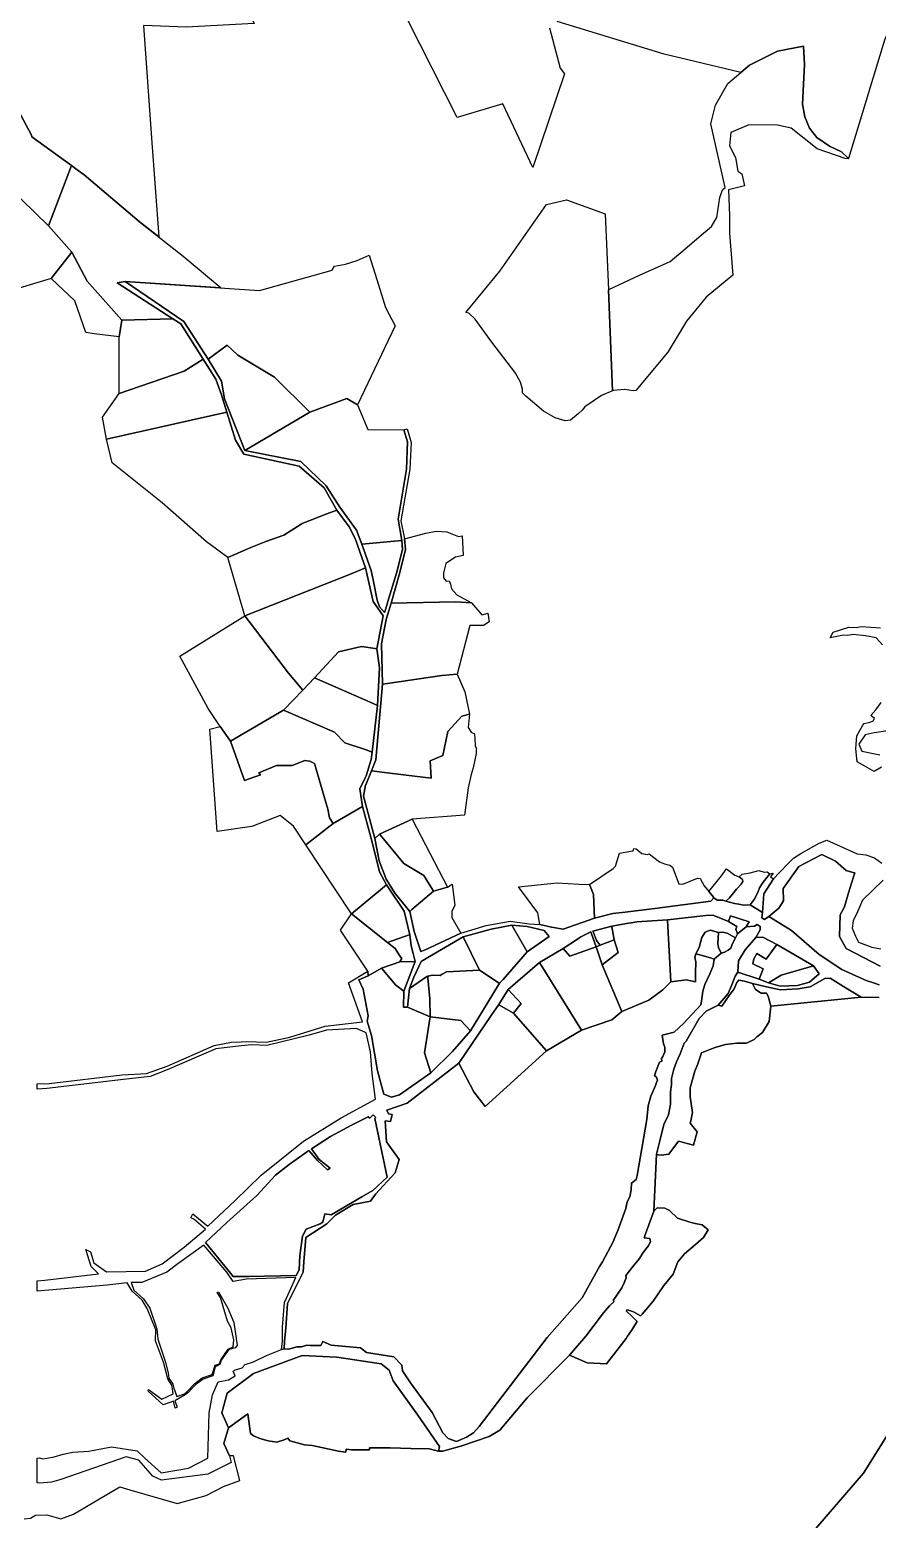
# Model space of a CAD drawing. Extents: x 542592 to 549536, y 1840490 to 1846308.
# Drawn here: x 545995 to 546606, y 1841884 to 1842960 of the extents above; entities that cross this region are included whole.
import ezdxf

# ---------------------------------------------------------------- set-up
doc = ezdxf.new("R2010")
doc.units = 0
doc.layers.add('Level 10', color=7, linetype='Continuous')

msp = doc.modelspace()

# ---------------------------------------------------------------- linework, layer by layer
at = {"layer": 'Level 10'}
for points in [[(546369.42, 1842960.97), (546377.25, 1842931.87), (546380.38, 1842927.7), (546357.54, 1842860.03), (546335.86, 1842906.13), (546302.76, 1842896.18), (546122.98, 1843251.58)], [(546670.34, 1843096.41), (546611.04, 1842952.02), (546585.03, 1842866.61), (546580.04, 1842871.37), (546571.31, 1842875.5), (546562.36, 1842881.71), (546556.97, 1842888.48), (546553.71, 1842896.81), (546551.81, 1842905.77), (546553.46, 1842934.45), (546552.67, 1842947.6), (546533.86, 1842944.18), (546513.73, 1842934.11), (546507.56, 1842928.82), (546452.2, 1842941.95), (546375.02, 1842965.45)], [(545989.24, 1843055.08), (546052, 1843051.09), (546116.2, 1843043.55), (546118.1, 1843040.3), (546125.98, 1843029.79), (546141.6, 1842999.21), (546148.57, 1842980.11), (546156.36, 1842964.15), (546156.45, 1842964.02), (546107.47, 1842961.54), (546076.6, 1842962.54), (546082.4892, 1842881.3054), (546087.66, 1842809.98), (546073.6, 1842821.06), (546033.77, 1842854.94), (546027.8406, 1842859.2553), (546024.6089, 1842861.6072), (546024.61, 1842861.61), (545996.08, 1842882.37), (545995.91, 1842883.43), (545986.2633, 1842901.5814)], [(546607.2401, 1842261.07), (546594.17, 1842261.21), (546584.5962, 1842267.0933), (546581.4852, 1842269.005), (546571.99, 1842274.84), (546567.98, 1842274.81), (546557.45, 1842268.8), (546548.73, 1842267.14), (546535.94, 1842266.63), (546525.92, 1842268.63), (546515.77, 1842271.04), (546510.13, 1842272.85), (546505.99, 1842273.53), (546504.6, 1842271.8), (546502.55, 1842267.2), (546498.97, 1842262.4), (546496.34, 1842258.62), (546493.84, 1842254.68), (546491.17, 1842255.5), (546498.3, 1842263.84), (546500.88, 1842270.15), (546503.37, 1842276.49), (546505.39, 1842279.38), (546520.66, 1842274.14), (546527.31, 1842271.52), (546535.75, 1842269.23), (546548.27, 1842269.71), (546556.87, 1842272), (546563.89, 1842278.01), (546559.84, 1842283.85), (546533.35, 1842299.2), (546523.3, 1842304.62), (546518.16, 1842304.4), (546521.34, 1842309.85), (546521.51, 1842312.24), (546519.32, 1842313.57), (546517.23, 1842312.43), (546511.2, 1842312.04), (546513.37, 1842315.67), (546499.89, 1842319.95), (546498.45, 1842315.78), (546487.8773, 1842320.1709), (546487.47, 1842320.34), (546482.28, 1842320.11), (546454.45, 1842316.93), (546432.45, 1842315.61), (546428.4674, 1842314.9094), (546426.5327, 1842314.569), (546414.43, 1842312.44), (546400.79, 1842308.9), (546401.1941, 1842307.8505), (546403.42, 1842302.07), (546406.06, 1842298.69), (546403.17, 1842297.53), (546399.8077, 1842307.0273), (546399.35, 1842308.32), (546391.96, 1842304.69), (546389.5281, 1842303.084), (546379.24, 1842296.29), (546362.33, 1842286.14), (546339.5924, 1842266.7506), (546339.58, 1842266.74), (546332.88, 1842255.82), (546327.4826, 1842247.9144), (546304.11, 1842213.68), (546266.72, 1842184.72), (546252.12, 1842179.72), (546253.38, 1842177.02), (546255.92, 1842176.55), (546254.88, 1842171.42), (546250.81, 1842171.84), (546251.8, 1842156.83), (546261.01, 1842144.02), (546258.05, 1842134.35), (546244.04, 1842119.01), (546240.35, 1842113.91), (546227.81, 1842111.51), (546215.2, 1842103.92), (546208.87, 1842097.67), (546193.82, 1842087.83), (546192.28, 1842070.06), (546191.76, 1842062.78), (546180.36, 1842040.13), (546179.29, 1842022.26), (546178.4, 1842012.92), (546178.17, 1842007.47), (546176.16, 1842006.92), (546176.81, 1842013), (546176.78, 1842022.99), (546178.38, 1842040.72), (546186.6, 1842058.9), (546150.84, 1842057.64), (546141.41, 1842055.95), (546136.64, 1842062.62), (546120.12, 1842082.18), (546101.45, 1842068.8), (546093.36, 1842062.6), (546075.49, 1842055.35), (546067.69, 1842055.31), (546069.69, 1842049.63), (546076.69, 1842043.4), (546081.21, 1842036.76), (546086.18, 1842021.75), (546087.03, 1842014.24), (546092.22, 1841998.36), (546094.36, 1841990.16), (546094.79, 1841986.25), (546097.67, 1841981.8), (546098.61, 1841978.87), (546100.6, 1841972.92), (546106.14, 1841974.92), (546107.94, 1841976.3), (546113.7, 1841982.26), (546118.86, 1841986.36), (546126.13, 1841988.82), (546128.29, 1841995.48), (546131.54, 1841996.57), (546132.3, 1841999.54), (546137.64, 1842007.2), (546141.3, 1842008.88), (546141.79, 1842013.95), (546139.75, 1842022.46), (546137.25, 1842027.24), (546132.11, 1842044.45), (546129.77, 1842047.92), (546130.72, 1842048.58), (546137.35, 1842036.79), (546141.78, 1842026.29), (546143.55, 1842014.76), (546144.17, 1842009.78), (546142.62, 1842008.18), (546138.19, 1842006.81), (546132.65, 1841999.3), (546131.75, 1841996.14), (546128.34, 1841994.39), (546126.53, 1841987.91), (546119.59, 1841985.49), (546114.43, 1841981.63), (546112.06, 1841979.19), (546108.48, 1841975.64), (546106.73, 1841974.1), (546099.27, 1841969.86), (546100.79, 1841965.28), (546099.54, 1841964.54), (546098.24, 1841969.6), (546090.81, 1841966.89), (546080.01, 1841976.89), (546080.11, 1841978.01), (546089.96, 1841971.13), (546098, 1841974.92), (546097.42, 1841978.52), (546097.07, 1841981.22), (546094.08, 1841985.81), (546090.98, 1841997.76), (546085.25, 1842013.26), (546085.42, 1842021), (546079.38, 1842036.54), (546075.75, 1842042.51), (546068.38, 1842048.93), (546064.77, 1842054.89), (546050.39, 1842053.4), (546000, 1842049.07), (546000, 1842056.39), (546005.52, 1842056.85), (546044.12, 1842061.53), (546038.89, 1842066.75), (546035.13, 1842079.19), (546038.5, 1842077.47), (546040.88, 1842069.38), (546050.04, 1842062.88), (546078.08, 1842063.42), (546090.18, 1842068.71), (546106.03, 1842080.79), (546121.24, 1842093.78), (546113.04, 1842101.07), (546110.65, 1842101.94), (546112.08, 1842104.78), (546123.11, 1842095.94), (546142.78, 1842114.5), (546161.44, 1842132.75), (546192.1, 1842157.38), (546219.23, 1842174.11), (546243.92, 1842187.51), (546241.66, 1842206.1), (546240.25, 1842221.85), (546237.2, 1842235.44), (546230.19, 1842238.66), (546208.62, 1842237.32), (546196.04, 1842233.68), (546165.67, 1842226.42), (546154.81, 1842226.84), (546147.03, 1842226.02), (546128.68, 1842223.81), (546093.71, 1842208.73), (546081.35, 1842203.84), (546062.12, 1842201.88), (546006.9, 1842195.22), (546000, 1842194.73), (546000, 1842198.59), (546008.65, 1842199), (546061.19, 1842205.2), (546078.81, 1842206.07), (546093.71, 1842211.51), (546127.64, 1842226.43), (546140.03, 1842228.66), (546147, 1842229.08), (546150.72, 1842229.18), (546165.42, 1842228.8), (546182.05, 1842232.37), (546207.53, 1842240.37), (546234.55, 1842243.41), (546224.52, 1842271.58), (546238.37, 1842280.06), (546238.69, 1842276.54), (546231.91, 1842273.69), (546235.08, 1842267), (546238.71, 1842247.84), (546237.97, 1842244.01), (546241.07, 1842233.58), (546245.48, 1842208.05), (546249.9, 1842191.13), (546255.39, 1842188.92), (546261.27, 1842190.71), (546283.76, 1842206.5), (546299.38, 1842221.95), (546312.44, 1842236.92), (546321.1268, 1842251.0773), (546333.48, 1842271.21), (546335.9822, 1842274.0535), (546353.42, 1842293.87), (546369.14, 1842305.01), (546365.72, 1842309.33), (546353.38, 1842312.26), (546342.31, 1842313.23), (546327.49, 1842310.38), (546307.08, 1842304.77), (546281.7989, 1842289.8109), (546276.93, 1842286.93), (546275.4704, 1842283.8539), (546271.63, 1842275.76), (546268.55, 1842267.42), (546267.06, 1842253.96), (546264.25, 1842253.9), (546264.34, 1842265.66), (546272.67, 1842286.86), (546271.0848, 1842292.849), (546269.65, 1842298.27), (546268.71, 1842306.28), (546264.73, 1842323.3), (546251.95, 1842342.33), (546246.86, 1842351.69), (546241.2, 1842374.14), (546238.3189, 1842384.767), (546234.49, 1842398.89), (546232.65, 1842411.56), (546236.7229, 1842419.9469), (546237.21, 1842420.95), (546240.85, 1842432.86), (546241.59, 1842438.15), (546245.46, 1842471.83), (546246.79, 1842498.95), (546245, 1842512.76), (546249.5, 1842536.4), (546242.29, 1842546.94), (546236.78, 1842571.03), (546235.5622, 1842574.4844), (546229.25, 1842592.39), (546224.89, 1842600.78), (546216.01, 1842612.86), (546206.92, 1842628.83), (546188.89, 1842644.61), (546148.88, 1842653.1), (546142.86, 1842663.23), (546136.634, 1842683.4909), (546132.79, 1842696), (546128.73, 1842707.4), (546119.7241, 1842721.6919), (546103.6, 1842747.28), (546097.81, 1842751), (546057.67, 1842776.79), (546063.39, 1842777.92), (546105.81, 1842748.86), (546123.14, 1842721.8), (546132.98, 1842705.88), (546135.14, 1842693.24), (546149.81, 1842655.88), (546190.17, 1842647.84), (546208.34, 1842630.37), (546218.22, 1842614.92), (546230.31, 1842598.41), (546234.09, 1842588.15), (546240.85, 1842569.29), (546242.4538, 1842561.1802), (546245.09, 1842547.85), (546246.85, 1842542.94), (546250.34, 1842538.87), (546252.2836, 1842544.8338), (546252.68, 1842546.05), (546259.12, 1842567.39), (546263.33, 1842584.39), (546262.94, 1842590.79), (546260.19, 1842606.19), (546266.31, 1842642.46), (546267.07, 1842662.21), (546264.42, 1842670.82), (546266.74, 1842671.37), (546269.78, 1842661.58), (546268.68, 1842642.34), (546262.23, 1842605.02), (546264.95, 1842592.16), (546265.54, 1842584.44), (546261.44, 1842567.7), (546255.29, 1842545.66), (546253.6129, 1842540.1315), (546251.68, 1842533.76), (546248.32, 1842516.22), (546249, 1842487.2), (546244.13, 1842432.46), (546240.96, 1842424.62), (546236.9031, 1842414.5655), (546236.8, 1842414.31), (546235.33, 1842406.32), (546237.7087, 1842397.4923), (546243.57, 1842375.74), (546246.69, 1842359.75), (546251.75, 1842346.36), (546258.21, 1842335.95), (546268.61, 1842323.18), (546271.76, 1842308.62), (546276.71, 1842294.07), (546279.2013, 1842295.2284), (546305.4, 1842307.41), (546323.73, 1842312.93), (546341, 1842316.2), (546354.67, 1842314.16), (546362.42, 1842313.56), (546371.01, 1842311.8), (546379.3, 1842310.41), (546401.8, 1842318.29), (546415.09, 1842321.54), (546424.05, 1842322.53), (546445.5, 1842325.27), (546485.75, 1842330.64), (546488, 1842332.89), (546490.35, 1842331.32), (546494.46, 1842331.23), (546496.57, 1842330.49), (546503, 1842328.81), (546506.03, 1842328.46), (546509.4, 1842327.63), (546514.1, 1842327.98), (546523.08, 1842322.36), (546522.52, 1842318.6), (546524.58, 1842317.36), (546527.64, 1842319.37), (546544.1, 1842309.39), (546564.05, 1842291.98), (546580.29, 1842281.24), (546597.88, 1842273.3), (546603.7592, 1842271.2899), (546607.21, 1842270.11)], [(546609.7, 1842515.52), (546605.05, 1842520.6), (546597.28, 1842521.97), (546588.58, 1842523.04), (546584.5332, 1842522.3408), (546581.48, 1842522.43), (546571.8516, 1842520.7213), (546574, 1842524.69), (546585.26, 1842528.35), (546590.71, 1842528.17), (546594.24, 1842528.91), (546608.14, 1842527.85)], [(546608.84, 1842427.29), (546603.62, 1842424.01), (546596.97, 1842427.87), (546591.3664, 1842431.1969), (546590.32, 1842440.41), (546591.23, 1842449.85), (546595.38, 1842457.54), (546596.2435, 1842458.6496), (546596.38, 1842458.76), (546600.75, 1842459.68), (546602.84, 1842460.75), (546603.77, 1842462.48), (546601.19, 1842464.48), (546601.1086, 1842464.6467), (546604.7, 1842468.63), (546608.73, 1842473.82)], [(546615.26, 1842453.73), (546603.7, 1842452.02), (546597.21, 1842450.59), (546592.64, 1842443.97), (546594.68, 1842438.78), (546607.77, 1842436.1)], [(546607.83, 1842283.5), (546583.46, 1842296.37), (546578.58, 1842305.01), (546579.09, 1842320.64), (546582.2182, 1842326.3849), (546585.07, 1842336.45), (546588.74, 1842348.03), (546589.6454, 1842351.0311), (546589.15, 1842351.07), (546583.53, 1842352.66), (546575.7, 1842359.31), (546565.82, 1842364.23), (546549.27, 1842355.46), (546538.09, 1842339.7), (546538.24, 1842330.75), (546534.8, 1842325.53), (546527.64, 1842319.37), (546524.58, 1842317.36), (546522.52, 1842318.6), (546523.08, 1842322.36), (546524.06, 1842335.77), (546530.93, 1842346.53), (546535.42, 1842351.32), (546541.9, 1842357.94), (546545.52, 1842361.56), (546550.81, 1842364.98), (546563.92, 1842372.49), (546569.39, 1842374.5), (546591.36, 1842364.8), (546597.49, 1842364.03), (546603.92, 1842361.86), (546609.06, 1842358.01)], [(546607.21, 1842270.11), (546603.7592, 1842271.2899), (546597.88, 1842273.3), (546580.29, 1842281.24), (546564.05, 1842291.98), (546544.1, 1842309.39), (546527.64, 1842319.37), (546534.8, 1842325.53), (546538.24, 1842330.75), (546538.09, 1842339.7), (546549.27, 1842355.46), (546565.82, 1842364.23), (546575.7, 1842359.31), (546583.53, 1842352.66), (546589.15, 1842351.07), (546589.6454, 1842351.0311), (546588.74, 1842348.03), (546585.07, 1842336.45), (546582.2182, 1842326.3849), (546579.09, 1842320.64), (546578.58, 1842305.01), (546583.46, 1842296.37), (546607.83, 1842283.5)], [(546610.08, 1842345.6), (546595.26, 1842331.13), (546591.69, 1842322.91), (546588.51, 1842316.42), (546587.68, 1842311.1), (546590.12, 1842305.33), (546592.21, 1842300.84), (546601.94, 1842297.42), (546608.34, 1842296.09)], [(545990.46, 1841884.54), (545995.16, 1841885.21), (545998.63, 1841887.22), (546006.78, 1841887.43), (546017.03, 1841884.73), (546026.19, 1841888.11), (546059.65, 1841907.84), (546066.78, 1841905.59), (546100.84, 1841895.81), (546121.7, 1841901.4), (546134.21, 1841908.09), (546146, 1841912.31), (546141.63, 1841930.18), (546138.72, 1841930.11), (546134.65, 1841939.02), (546137.85, 1841950.4), (546151.93, 1841960.55), (546153.8, 1841946.14), (546155.98, 1841944.56), (546160.52, 1841942.58), (546166.47, 1841940.84), (546172.81, 1841939.97), (546177.98, 1841941.71), (546180.81, 1841942.99), (546182.2, 1841940.94), (546192.75, 1841937.96), (546198.19, 1841937.7), (546217.32, 1841933.43), (546222.64, 1841932.82), (546222.78, 1841934.86), (546226.6, 1841934.4), (546232.68, 1841934.56), (546239.53, 1841934.47), (546239.55, 1841935.9), (546254.55, 1841935.97), (546269.37, 1841935.49), (546282.71, 1841935.16), (546289.3, 1841933.4), (546292.42, 1841933.61), (546295.78, 1841934.41), (546306.23, 1841937.41), (546325.97, 1841944.08), (546333.51, 1841948.73), (546353.36, 1841972.06), (546383.94, 1842002.75), (546396.54, 1841997.37), (546410.52, 1841996.62), (546424.82, 1842014.87), (546425.65, 1842016.52), (546428.54, 1842020.7), (546432.62, 1842027.07), (546429.16, 1842030.82), (546424.95, 1842034.53), (546425.18, 1842035.57), (546426.33, 1842035.39), (546430.12, 1842034), (546435.14, 1842031.3), (546436.23, 1842032.34), (546444.25, 1842041.7), (546451.86, 1842053.19), (546458.53, 1842061.24), (546462.08, 1842070.13), (546466.92, 1842076.01), (546474.67, 1842082.71), (546480.58, 1842087.67), (546483.89, 1842093.16), (546479.61, 1842096.96), (546474.61, 1842097.84), (546470.55, 1842098.71), (546461.81, 1842101.7), (546455.94, 1842107.24), (546452.68, 1842108.84), (546447.14, 1842109.26), (546444.62, 1842106.74), (546446.67, 1842147.8), (546447.93, 1842147.43), (546450.06, 1842147.14), (546455.61, 1842147.83), (546462.43, 1842157.26), (546473.21, 1842154.36), (546476.02, 1842164.05), (546470.79, 1842170.34), (546471.47, 1842172.01), (546472.54, 1842178.07), (546470.93, 1842189.36), (546470.92, 1842195.77), (546474.31, 1842207.82), (546476.34, 1842213.14), (546479.14, 1842221.05), (546485.09, 1842223.38), (546488.84, 1842224.96), (546496.39, 1842227.17), (546504.51, 1842228.05), (546511.48, 1842227.93), (546516.99, 1842230.56), (546519.07, 1842232.68), (546523.18, 1842235.83), (546527.78, 1842243.68), (546529.18, 1842254.64), (546594.17, 1842261.21), (546607.2401, 1842261.07)], [(546503.198, 1841809.78), (546595.851, 1841917.59), (546647.28, 1842000.008)], [(546647.28, 1842000.008), (546595.851, 1841917.59), (546503.198, 1841809.78)]]:
    msp.add_lwpolyline(points, dxfattribs=at)
for points in [[(546415.59, 1842699.24), (546414.8327, 1842698.9138), (546411.9, 1842771.71), (546412.26, 1842771.96), (546434.32, 1842782.31), (546456.38, 1842792.31), (546468.79, 1842802.66), (546479.13, 1842811.62), (546486.37, 1842817.5), (546490.16, 1842824.05), (546492.23, 1842838.54), (546494.29, 1842844.06), (546496.19, 1842845.71), (546485.76, 1842891.58), (546489.12, 1842905.01), (546498.07, 1842920.68), (546507.56, 1842928.82), (546513.73, 1842934.11), (546533.86, 1842944.18), (546552.67, 1842947.6), (546553.46, 1842934.45), (546551.81, 1842905.77), (546553.71, 1842896.81), (546556.97, 1842888.48), (546562.36, 1842881.71), (546571.31, 1842875.5), (546580.04, 1842871.37), (546585.03, 1842866.61), (546585.251, 1842866.3983), (546582.81, 1842866.64), (546562.47, 1842873.64), (546543.83, 1842888.47), (546533.96, 1842890.6), (546513.26, 1842890.9), (546500.29, 1842885.46), (546499.38, 1842875.72), (546503.7, 1842867.46), (546505.27, 1842857.58), (546508.07, 1842855.45), (546510.08, 1842847.01), (546498.49, 1842844.05), (546499.18, 1842825.56), (546499.23, 1842812.71), (546501.78, 1842782.32), (546482.52, 1842766.49), (546468.26, 1842749.27), (546454.9, 1842726.79), (546431.8349, 1842699.2295), (546429.6948, 1842698.9252), (546423.47, 1842699.96)], [(546024.61, 1842861.61), (546024.6089, 1842861.6072), (546008, 1842818), (545968.99, 1842856.04), (545931.29, 1842851.4), (545936, 1842863), (545916, 1842863), (545864, 1842859), (545839, 1842890), (545831, 1842881), (545814, 1842901), (545952.5057, 1842938.6888), (545976.06, 1842920.78), (545986.2633, 1842901.5814), (545995.91, 1842883.43), (545996.08, 1842882.37)], [(546073.6, 1842821.06), (546106.46, 1842795.16), (546131.5926, 1842773.9298), (546132.35, 1842773.29), (546063.39, 1842777.92), (546057.67, 1842776.79), (546097.81, 1842751), (546061, 1842750), (546036, 1842778), (546025, 1842799), (546008, 1842818), (546024.6089, 1842861.6072), (546027.8406, 1842859.2553), (546033.77, 1842854.94)], [(546025, 1842799), (546010, 1842780), (545987, 1842773), (545970, 1842780), (545974, 1842789), (545969.32, 1842803.75), (545956.01, 1842818.04), (545937.13, 1842818.52), (545968.99, 1842856.04), (546008, 1842818)], [(546411.9, 1842771.71), (546414.8327, 1842698.9138), (546406.86, 1842695.48), (546395.01, 1842687.45), (546393.08, 1842684.84), (546390.1654, 1842682.3765), (546384.68, 1842677.74), (546380.73, 1842677.22), (546373.64, 1842679.32), (546365.23, 1842684.32), (546352.36, 1842695.1), (546349.99, 1842697.46), (546349.99, 1842700.09), (546348.42, 1842705.09), (546344.9184, 1842711.6311), (546344.48, 1842712.45), (546327.91, 1842734.01), (546315.86, 1842750.72), (546311.31, 1842755.04), (546309.1565, 1842755.5798), (546333.63, 1842785.24), (546367.19, 1842833.37), (546381.73, 1842836.73), (546409.69, 1842826.66)], [(546061, 1842750), (546059, 1842738), (546041, 1842740), (546035, 1842741), (546027, 1842764), (546010, 1842780), (546025, 1842799), (546036, 1842778)], [(546258.04, 1842745.83), (546231.01, 1842688.77), (546223.35, 1842693.32), (546196.53, 1842683.5), (546171.1, 1842708.85), (546144.57, 1842724.72), (546136.93, 1842731.84), (546123.14, 1842721.8), (546105.81, 1842748.86), (546063.39, 1842777.92), (546160.28, 1842771.41), (546212.69, 1842786.13), (546214.49, 1842788.85), (546222.25, 1842790.26), (546222.9627, 1842790.4819), (546230.73, 1842792.9), (546239.33, 1842796.8), (546246.053, 1842775.5528), (546251.24, 1842759.16)], [(546097.81, 1842751), (546103.6, 1842747.28), (546119.7241, 1842721.6919), (546106, 1842713), (546059, 1842697), (546059, 1842738), (546061, 1842750)], [(546196.53, 1842683.5), (546149.81, 1842655.88), (546135.14, 1842693.24), (546132.98, 1842705.88), (546123.14, 1842721.8), (546136.93, 1842731.84), (546144.57, 1842724.72), (546171.1, 1842708.85)], [(546136.634, 1842683.4909), (546050, 1842664), (546047, 1842680), (546059, 1842697), (546106, 1842713), (546119.7241, 1842721.6919), (546128.73, 1842707.4), (546132.79, 1842696)], [(546264.42, 1842670.82), (546267.07, 1842662.21), (546266.31, 1842642.46), (546260.19, 1842606.19), (546262.94, 1842590.79), (546234.09, 1842588.15), (546230.31, 1842598.41), (546218.22, 1842614.92), (546208.34, 1842630.37), (546190.17, 1842647.84), (546149.81, 1842655.88), (546196.53, 1842683.5), (546223.35, 1842693.32), (546231.01, 1842688.77), (546238.53, 1842671.12)], [(546216.01, 1842612.86), (546208.9252, 1842610.1114), (546191.11, 1842603.2), (546190.2801, 1842602.6779), (546177.79, 1842594.82), (546164.97, 1842590.16), (546154.1, 1842585.88), (546137.4, 1842578.5), (546122, 1842590), (546090, 1842618), (546054, 1842647), (546050, 1842664), (546136.634, 1842683.4909), (546142.86, 1842663.23), (546148.88, 1842653.1), (546188.89, 1842644.61), (546206.92, 1842628.83)], [(546216.01, 1842612.86), (546224.89, 1842600.78), (546229.25, 1842592.39), (546235.5622, 1842574.4844), (546236.78, 1842571.03), (546226.3584, 1842566.9078), (546149.76, 1842536.61), (546137.4, 1842578.5), (546154.1, 1842585.88), (546164.97, 1842590.16), (546177.79, 1842594.82), (546190.2801, 1842602.6779), (546191.11, 1842603.2), (546208.9252, 1842610.1114)], [(546262.94, 1842590.79), (546263.33, 1842584.39), (546259.12, 1842567.39), (546252.68, 1842546.05), (546252.2836, 1842544.8338), (546250.34, 1842538.87), (546246.85, 1842542.94), (546245.09, 1842547.85), (546242.4538, 1842561.1802), (546240.85, 1842569.29), (546234.09, 1842588.15)], [(546264.95, 1842592.16), (546280.2, 1842596.08), (546287.71, 1842597.55), (546295.35, 1842597.18), (546303.93, 1842593.88), (546306.43, 1842594.14), (546307.11, 1842579.99), (546301.63, 1842578.83), (546294.63, 1842574.26), (546293.06, 1842567.46), (546293.03, 1842563.98), (546294.83, 1842561.42), (546297.01, 1842561.72), (546298, 1842559.36), (546298.65, 1842556.06), (546302.71, 1842551.73), (546313.11, 1842545.78), (546301.68, 1842546.68), (546255.29, 1842545.66), (546261.44, 1842567.7), (546265.54, 1842584.44)], [(546249.5, 1842536.4), (546245, 1842512.76), (546243.6253, 1842512.9578), (546233.95, 1842514.35), (546217.15, 1842510.49), (546199.96, 1842491.67), (546191.56, 1842482.85), (546181.27, 1842495.06), (546149.76, 1842536.61), (546226.3584, 1842566.9078), (546236.78, 1842571.03), (546242.29, 1842546.94)], [(546312.07, 1842529.53), (546302.97, 1842494.3), (546291.74, 1842493.54), (546252.492, 1842487.718), (546249, 1842487.2), (546248.32, 1842516.22), (546251.68, 1842533.76), (546253.6129, 1842540.1315), (546255.29, 1842545.66), (546301.68, 1842546.68), (546313.11, 1842545.78), (546320.74, 1842537.23), (546324.92, 1842538.41), (546325.95, 1842532.06), (546321.91, 1842529.62)], [(546191.56, 1842482.85), (546177.71, 1842468.32), (546139.31, 1842446.06), (546131.96, 1842456.71), (546123.14, 1842469.5), (546102.83, 1842507.4), (546149.76, 1842536.61), (546181.27, 1842495.06)], [(546246.79, 1842498.95), (546245.46, 1842471.83), (546240.1701, 1842474.1366), (546199.96, 1842491.67), (546217.15, 1842510.49), (546233.95, 1842514.35), (546243.6253, 1842512.9578), (546245, 1842512.76)], [(546252.2766, 1842423.1817), (546240.96, 1842424.62), (546244.13, 1842432.46), (546249, 1842487.2), (546252.492, 1842487.718), (546291.74, 1842493.54), (546302.97, 1842494.3), (546308.31, 1842481.64), (546311.66, 1842465.57), (546306.22, 1842464.18), (546296.23, 1842453.08), (546292.47, 1842435.68), (546283.3, 1842431.84), (546284.14, 1842419.28), (546264.17, 1842421.67)], [(546245.46, 1842471.83), (546241.59, 1842438.15), (546237.1005, 1842439.6518), (546221.83, 1842444.76), (546214.35, 1842452.57), (546177.71, 1842468.32), (546191.56, 1842482.85), (546199.96, 1842491.67), (546240.1701, 1842474.1366)], [(546232.65, 1842411.56), (546234.49, 1842398.89), (546213.46, 1842386.63), (546210.7, 1842390.65), (546209.51, 1842396.89), (546200.03, 1842429.97), (546196.68, 1842431.62), (546192.96, 1842432.07), (546183.78, 1842428.48), (546172.6, 1842428.55), (546159.8, 1842423.1), (546161.11, 1842421.63), (546149.37, 1842417.51), (546139.31, 1842446.06), (546177.71, 1842468.32), (546214.35, 1842452.57), (546221.83, 1842444.76), (546237.1005, 1842439.6518), (546241.59, 1842438.15), (546240.85, 1842432.86), (546237.21, 1842420.95), (546236.7229, 1842419.9469)], [(546311.66, 1842465.57), (546310.79, 1842455.91), (546312.99, 1842452.61), (546314.29, 1842451.87), (546315.14, 1842451.47), (546315.63, 1842448.65), (546315.86, 1842442.5), (546316.75, 1842440.71), (546316.48, 1842439.69), (546316.6, 1842437.2), (546314.41, 1842426.71), (546313.02, 1842422.01), (546310.76, 1842412.27), (546308.05, 1842392.61), (546270.31, 1842389.77), (546247.349, 1842379.0725), (546246.85, 1842378.84), (546243.57, 1842375.74), (546237.7087, 1842397.4923), (546235.33, 1842406.32), (546236.8, 1842414.31), (546236.9031, 1842414.5655), (546240.96, 1842424.62), (546252.2766, 1842423.1817), (546264.17, 1842421.67), (546284.14, 1842419.28), (546283.3, 1842431.84), (546292.47, 1842435.68), (546296.23, 1842453.08), (546306.22, 1842464.18)], [(546213.46, 1842386.63), (546193.61, 1842371.26), (546184.72, 1842384.73), (546175.09, 1842392.37), (546154.87, 1842384.41), (546129.81, 1842380.93), (546124.36, 1842454.78), (546131.96, 1842456.71), (546139.31, 1842446.06), (546149.37, 1842417.51), (546161.11, 1842421.63), (546159.8, 1842423.1), (546172.6, 1842428.55), (546183.78, 1842428.48), (546192.96, 1842432.07), (546196.68, 1842431.62), (546200.03, 1842429.97), (546209.51, 1842396.89), (546210.7, 1842390.65)], [(546234.49, 1842398.89), (546238.3189, 1842384.767), (546241.2, 1842374.14), (546246.86, 1842351.69), (546251.95, 1842342.33), (546248.9039, 1842339.797), (546226.72, 1842321.35), (546193.61, 1842371.26), (546213.46, 1842386.63)], [(546295.84, 1842340.55), (546285.85, 1842337.82), (546278.89, 1842349.03), (546264.37, 1842357.7), (546247.2077, 1842378.4084), (546246.85, 1842378.84), (546247.349, 1842379.0725), (546270.31, 1842389.77)], [(546270.2639, 1842324.5844), (546268.61, 1842323.18), (546258.21, 1842335.95), (546251.75, 1842346.36), (546246.69, 1842359.75), (546243.57, 1842375.74), (546246.85, 1842378.84), (546247.2077, 1842378.4084), (546264.37, 1842357.7), (546278.89, 1842349.03), (546285.85, 1842337.82)], [(546415.09, 1842321.54), (546401.8, 1842318.29), (546401.07, 1842335.43), (546398.3, 1842342.58), (546415.31, 1842354.21), (546416.97, 1842355.77), (546419.99, 1842365.29), (546428.09, 1842366.57), (546429.81, 1842366.82), (546430.37, 1842368.58), (546431.86, 1842368.36), (546435.97, 1842364.94), (546440.11, 1842364.24), (546441.41, 1842364.73), (546444.58, 1842362.1), (546448.89, 1842358.97), (546452.41, 1842357.41), (546456.29, 1842356.4), (546458.27, 1842355), (546462.67, 1842343.04), (546465.5, 1842342.75), (546476.31, 1842347.16), (546478, 1842346.98), (546481.01, 1842341.52), (546484.29, 1842337.47), (546487.02, 1842334.49), (546488, 1842332.89), (546485.75, 1842330.64), (546445.5, 1842325.27), (546424.05, 1842322.53)], [(546371.01, 1842311.8), (546362.42, 1842313.56), (546360.96, 1842322.07), (546346.99, 1842340.98), (546374.95, 1842343.67), (546390.89, 1842342.8), (546398.3, 1842342.58), (546401.07, 1842335.43), (546401.8, 1842318.29), (546379.3, 1842310.41)], [(546506.15, 1842348.2), (546508.72, 1842346.16), (546508.87, 1842344.62), (546507.72, 1842342.87), (546504.42, 1842339.21), (546499.25, 1842332.89), (546496.57, 1842330.49), (546494.46, 1842331.23), (546490.35, 1842331.32), (546488, 1842332.89), (546487.02, 1842334.49), (546484.29, 1842337.47), (546493.44, 1842348.89), (546497.19, 1842353.76), (546503.22, 1842349.39)], [(546517.15, 1842331.8), (546514.1, 1842327.98), (546509.4, 1842327.63), (546506.03, 1842328.46), (546503, 1842328.81), (546496.57, 1842330.49), (546499.25, 1842332.89), (546504.42, 1842339.21), (546507.72, 1842342.87), (546508.87, 1842344.62), (546508.72, 1842346.16), (546506.15, 1842348.2), (546508.36, 1842350.04), (546514.13, 1842350.96), (546520.38, 1842352.67), (546524.21, 1842351.52), (546526.48, 1842351.7), (546528.41, 1842350.17), (546523.53, 1842344.21), (546520.94, 1842340.14), (546519.83, 1842336.67)], [(546524.06, 1842335.77), (546523.08, 1842322.36), (546514.1, 1842327.98), (546517.15, 1842331.8), (546519.83, 1842336.67), (546520.94, 1842340.14), (546523.53, 1842344.21), (546528.41, 1842350.17), (546530.79, 1842350.76), (546528.78, 1842347.99), (546530.93, 1842346.53)], [(546251.95, 1842342.33), (546264.73, 1842323.3), (546268.71, 1842306.28), (546268.2423, 1842306.1172), (546252.68, 1842300.7), (546226.72, 1842321.35), (546248.9039, 1842339.797)], [(546271.76, 1842308.62), (546268.61, 1842323.18), (546270.2639, 1842324.5844), (546285.85, 1842337.82), (546295.84, 1842340.55), (546299.3, 1842342.84), (546301.21, 1842327.72), (546298.91, 1842323.15), (546299.1, 1842318.63), (546305.4, 1842307.41), (546279.2013, 1842295.2284), (546276.71, 1842294.07)], [(546521.34, 1842309.85), (546518.16, 1842304.4), (546510.54, 1842295.33), (546505.75, 1842287.35), (546505.39, 1842279.38), (546503.37, 1842276.49), (546500.88, 1842270.15), (546498.3, 1842263.84), (546491.17, 1842255.5), (546482.55, 1842251.08), (546477.39, 1842245.85), (546467.95, 1842229.51), (546466.5, 1842227.96), (546463.63, 1842220.3), (546461.12, 1842214.63), (546459.14, 1842209.14), (546457.52, 1842202.39), (546457.41, 1842198.25), (546456.7, 1842192.87), (546456.63, 1842183.87), (546455.36, 1842176.19), (546451.93, 1842169.19), (546449.03, 1842157.59), (546446.67, 1842147.8), (546444.62, 1842106.74), (546438.51, 1842089.6), (546437.61, 1842087.48), (546441.74, 1842087), (546442.27, 1842084.54), (546440.72, 1842081.45), (546437.12, 1842076.81), (546434.45, 1842072.62), (546429.77, 1842067.08), (546424.45, 1842060.31), (546424.67, 1842058.63), (546423.25, 1842055.12), (546421.66, 1842051.37), (546415.32, 1842042.15), (546416.09, 1842041.42), (546412.8, 1842038.45), (546408.28, 1842033.44), (546395.64, 1842016.43), (546383.8595, 1842002.801), (546383.94, 1842002.75), (546353.36, 1841972.06), (546333.51, 1841948.73), (546325.97, 1841944.08), (546306.23, 1841937.41), (546295.78, 1841934.41), (546292.42, 1841933.61), (546289.3, 1841933.4), (546290.05, 1841936.87), (546274.44, 1841959.56), (546256.73, 1841984.21), (546253.88, 1841992.07), (546248.11, 1841996.5), (546216.03, 1842001.28), (546190.98, 1842002.47), (546156.03, 1841989.61), (546137.04, 1841975.34), (546133.22, 1841961.24), (546137.85, 1841950.4), (546134.65, 1841939.02), (546138.72, 1841930.11), (546139.74, 1841925.36), (546122.96, 1841916.79), (546089.66, 1841912.63), (546083.28, 1841915.5), (546073.16, 1841926.95), (546064, 1841929.3), (546017.1, 1841913.02), (546010.18, 1841911), (546001.59, 1841910.44), (546000, 1841910.65), (546000, 1841928.35), (546001.41, 1841928.58), (546003.9, 1841928.04), (546008.36, 1841928.59), (546012.07, 1841929.45), (546018.61, 1841931.44), (546025.56, 1841932.83), (546037.12, 1841933.61), (546053.42, 1841936.6), (546071.95, 1841933.84), (546077.63, 1841928.36), (546089.28, 1841917.89), (546109, 1841921.2), (546122.97, 1841928.54), (546123.86, 1841961.28), (546126.49, 1841974.07), (546130.58, 1841983.45), (546137.87, 1841985.03), (546142.78, 1841987.84), (546141.17, 1841991.24), (546143.08, 1841992.24), (546147.82, 1841993.69), (546149.95, 1841996.09), (546155.92, 1841997.89), (546165.45, 1842002.54), (546176.16, 1842006.92), (546178.17, 1842007.47), (546181.48, 1842007.24), (546187.21, 1842008.9), (546190.46, 1842008.86), (546194.36, 1842010.06), (546196.89, 1842009.68), (546204.57, 1842009.66), (546205.9, 1842012.71), (546211.89, 1842009.91), (546233.06, 1842008.07), (546237.53, 1842004.74), (546257.11, 1842001.69), (546263.01, 1841995.5), (546263.47, 1841991.39), (546269.22, 1841982.82), (546284.91, 1841961.34), (546292.47, 1841946.8), (546296.31, 1841942.69), (546302.44, 1841940.54), (546309.63, 1841943.56), (546314.74, 1841946.65), (546318.76, 1841951.23), (546367.65, 1842015.6), (546393.12, 1842044.09), (546405.46, 1842066.83), (546407.68, 1842070.27), (546415.34, 1842084.54), (546416.63, 1842087.63), (546418.63, 1842092.83), (546424.39, 1842108.59), (546425.46, 1842113.45), (546427.34, 1842116.99), (546428.43, 1842122.13), (546428.52, 1842126.95), (546432, 1842129.69), (546432.69, 1842132.56), (546439.71, 1842172.98), (546440.62, 1842182.73), (546442.52, 1842189.84), (546443.75, 1842192.43), (546445.21, 1842195.72), (546447.3, 1842201.4), (546446.62, 1842203.39), (546445.28, 1842204.55), (546446.2, 1842207.49), (546448.78, 1842214.38), (546450.58, 1842215.14), (546450.22, 1842217.02), (546451.19, 1842218.37), (546452.73, 1842221.65), (546452.69, 1842225.07), (546451.69, 1842227.42), (546450.62, 1842233.72), (546459.43, 1842236.07), (546466.34, 1842242.39), (546478.55, 1842255.8), (546479.15, 1842258.38), (546480.04, 1842265.46), (546481.48, 1842270.37), (546485.39, 1842278.48), (546487.57, 1842283.93), (546488.26, 1842288.65), (546493.22, 1842293), (546495.69, 1842293.64), (546498.31, 1842295.04), (546500.24, 1842296.62), (546501.25, 1842299.44), (546503.5, 1842304.02), (546505.13, 1842307.02), (546511.2, 1842312.04), (546517.23, 1842312.43), (546519.32, 1842313.57), (546521.51, 1842312.24)], [(546262.84, 1842289.1), (546261.57, 1842286.71), (546248.38, 1842282.11), (546238.69, 1842276.54), (546238.37, 1842280.06), (546218.79, 1842309.5), (546226.72, 1842321.35), (546252.68, 1842300.7), (546258.15, 1842296.35), (546261.25, 1842291.36)], [(546335.9822, 1842274.0535), (546333.48, 1842271.21), (546332.5334, 1842271.8197), (546318.84, 1842280.64), (546307.08, 1842304.77), (546327.49, 1842310.38), (546342.31, 1842313.23), (546353.42, 1842293.87)], [(546342.31, 1842313.23), (546353.38, 1842312.26), (546365.72, 1842309.33), (546369.14, 1842305.01), (546353.42, 1842293.87)], [(546416.01, 1842302.62), (546406.06, 1842298.69), (546403.42, 1842302.07), (546401.1941, 1842307.8505), (546400.79, 1842308.9), (546414.43, 1842312.44), (546414.5064, 1842311.9652)], [(546454.45, 1842316.93), (546454.4629, 1842316.7104), (546457.08, 1842272.18), (546451.15, 1842266.61), (546441.07, 1842259.06), (546421.53, 1842250.77), (546407.44, 1842284.67), (546419.09, 1842293.36), (546416.01, 1842302.62), (546414.5064, 1842311.9652), (546414.43, 1842312.44), (546426.5327, 1842314.569), (546428.4674, 1842314.9094), (546432.45, 1842315.61)], [(546505.13, 1842307.02), (546503.5, 1842304.02), (546497.69, 1842307.35), (546494.17, 1842308.25), (546491.23, 1842307.94), (546485.22, 1842309.59), (546481.65, 1842308.25), (546479.41, 1842304.39), (546477.38, 1842297.13), (546474.95, 1842292.52), (546474.24, 1842289.88), (546474.89, 1842286.84), (546474.74, 1842278.56), (546474.78, 1842272.23), (546467.91, 1842273.63), (546457.08, 1842272.18), (546454.4629, 1842316.7104), (546454.45, 1842316.93), (546482.28, 1842320.11), (546487.47, 1842320.34), (546487.8773, 1842320.1709), (546498.45, 1842315.78), (546504.53, 1842312.25), (546503.93, 1842310.25)], [(546498.45, 1842315.78), (546499.89, 1842319.95), (546513.37, 1842315.67), (546511.2, 1842312.04), (546505.13, 1842307.02), (546503.93, 1842310.25), (546504.53, 1842312.25)], [(546268.71, 1842306.28), (546269.65, 1842298.27), (546271.0848, 1842292.849), (546272.67, 1842286.86), (546261.57, 1842286.71), (546262.84, 1842289.1), (546261.25, 1842291.36), (546258.15, 1842296.35), (546252.68, 1842300.7), (546268.2423, 1842306.1172)], [(546307.08, 1842304.77), (546318.84, 1842280.64), (546295.24, 1842279.43), (546292.0614, 1842277.7769), (546290.51, 1842276.97), (546285.08, 1842277.03), (546281.63, 1842276.43), (546281.0408, 1842276.0242), (546268.55, 1842267.42), (546271.63, 1842275.76), (546275.4704, 1842283.8539), (546276.93, 1842286.93), (546281.7989, 1842289.8109)], [(546379.24, 1842296.29), (546389.5281, 1842303.084), (546391.96, 1842304.69), (546399.35, 1842308.32), (546399.8077, 1842307.0273), (546403.17, 1842297.53), (546384.1, 1842290.85)], [(546419.09, 1842293.36), (546407.44, 1842284.67), (546403.17, 1842297.53), (546406.06, 1842298.69), (546416.01, 1842302.62)], [(546493.22, 1842293), (546488.26, 1842288.65), (546485.65, 1842289.65), (546476.9, 1842292.04), (546474.95, 1842292.52), (546477.38, 1842297.13), (546479.41, 1842304.39), (546481.65, 1842308.25), (546485.22, 1842309.59), (546491.23, 1842307.94), (546490.91, 1842299.97), (546491.32, 1842297.14)], [(546495.69, 1842293.64), (546493.22, 1842293), (546491.32, 1842297.14), (546490.91, 1842299.97), (546491.23, 1842307.94), (546494.17, 1842308.25), (546497.69, 1842307.35), (546503.5, 1842304.02), (546501.25, 1842299.44), (546500.24, 1842296.62), (546498.31, 1842295.04)], [(546518.16, 1842304.4), (546523.3, 1842304.62), (546533.35, 1842299.2), (546525.63, 1842288.69), (546518.97, 1842292.66), (546516.75, 1842288.86), (546516.14, 1842285.31), (546523.61, 1842281.69), (546520.66, 1842274.14), (546505.39, 1842279.38), (546505.75, 1842287.35), (546510.54, 1842295.33)], [(546181.48, 1842007.24), (546178.17, 1842007.47), (546178.4, 1842012.92), (546179.29, 1842022.26), (546180.36, 1842040.13), (546191.76, 1842062.78), (546192.28, 1842070.06), (546193.82, 1842087.83), (546208.87, 1842097.67), (546215.2, 1842103.92), (546227.81, 1842111.51), (546240.35, 1842113.91), (546244.04, 1842119.01), (546258.05, 1842134.35), (546261.01, 1842144.02), (546251.8, 1842156.83), (546250.81, 1842171.84), (546254.88, 1842171.42), (546255.92, 1842176.55), (546253.38, 1842177.02), (546252.12, 1842179.72), (546266.72, 1842184.72), (546304.11, 1842213.68), (546314.83, 1842192.96), (546323.12, 1842182.31), (546367.32, 1842222.53), (546392.51, 1842237.48), (546414.42, 1842244.98), (546421.53, 1842250.77), (546441.07, 1842259.06), (546451.15, 1842266.61), (546457.08, 1842272.18), (546467.91, 1842273.63), (546474.78, 1842272.23), (546474.74, 1842278.56), (546474.89, 1842286.84), (546474.24, 1842289.88), (546474.95, 1842292.52), (546476.9, 1842292.04), (546485.65, 1842289.65), (546488.26, 1842288.65), (546487.57, 1842283.93), (546485.39, 1842278.48), (546481.48, 1842270.37), (546480.04, 1842265.46), (546479.15, 1842258.38), (546478.55, 1842255.8), (546466.34, 1842242.39), (546459.43, 1842236.07), (546450.62, 1842233.72), (546451.69, 1842227.42), (546452.69, 1842225.07), (546452.73, 1842221.65), (546451.19, 1842218.37), (546450.22, 1842217.02), (546450.58, 1842215.14), (546448.78, 1842214.38), (546446.2, 1842207.49), (546445.28, 1842204.55), (546446.62, 1842203.39), (546447.3, 1842201.4), (546445.21, 1842195.72), (546443.75, 1842192.43), (546442.52, 1842189.84), (546440.62, 1842182.73), (546439.71, 1842172.98), (546432.69, 1842132.56), (546432, 1842129.69), (546428.52, 1842126.95), (546428.43, 1842122.13), (546427.34, 1842116.99), (546425.46, 1842113.45), (546424.39, 1842108.59), (546418.63, 1842092.83), (546416.63, 1842087.63), (546415.34, 1842084.54), (546407.68, 1842070.27), (546405.46, 1842066.83), (546393.12, 1842044.09), (546367.65, 1842015.6), (546318.76, 1841951.23), (546314.74, 1841946.65), (546309.63, 1841943.56), (546302.44, 1841940.54), (546296.31, 1841942.69), (546292.47, 1841946.8), (546284.91, 1841961.34), (546269.22, 1841982.82), (546263.47, 1841991.39), (546263.01, 1841995.5), (546257.11, 1842001.69), (546237.53, 1842004.74), (546233.06, 1842008.07), (546211.89, 1842009.91), (546205.9, 1842012.71), (546204.57, 1842009.66), (546196.89, 1842009.68), (546194.36, 1842010.06), (546190.46, 1842008.86), (546187.21, 1842008.9)], [(546407.44, 1842284.67), (546421.53, 1842250.77), (546414.42, 1842244.98), (546392.51, 1842237.48), (546362.33, 1842286.14), (546379.24, 1842296.29), (546384.1, 1842290.85), (546403.17, 1842297.53)], [(546533.35, 1842299.2), (546559.84, 1842283.85), (546536.58, 1842277.13), (546527.31, 1842271.52), (546520.66, 1842274.14), (546523.61, 1842281.69), (546516.14, 1842285.31), (546516.75, 1842288.86), (546518.97, 1842292.66), (546525.63, 1842288.69)], [(546231.91, 1842273.69), (546238.69, 1842276.54), (546248.38, 1842282.11), (546258.52, 1842269.8), (546264.34, 1842265.66), (546264.25, 1842253.9), (546267.06, 1842253.96), (546283.3, 1842247.12), (546279.4, 1842221.11), (546283.76, 1842206.5), (546261.27, 1842190.71), (546255.39, 1842188.92), (546249.9, 1842191.13), (546245.48, 1842208.05), (546241.07, 1842233.58), (546237.97, 1842244.01), (546238.71, 1842247.84), (546235.08, 1842267)], [(546261.57, 1842286.71), (546272.67, 1842286.86), (546264.34, 1842265.66), (546258.52, 1842269.8), (546248.38, 1842282.11)], [(546321.1268, 1842251.0773), (546312.44, 1842236.92), (546305.5, 1842244.36), (546283.3, 1842247.12), (546283.19, 1842260.08), (546281.7495, 1842275.1774), (546281.63, 1842276.43), (546285.08, 1842277.03), (546290.51, 1842276.97), (546292.0614, 1842277.7769), (546295.24, 1842279.43), (546318.84, 1842280.64), (546332.5334, 1842271.8197), (546333.48, 1842271.21)], [(546392.51, 1842237.48), (546367.32, 1842222.53), (546343.46, 1842249.72), (546349.11, 1842256.73), (546339.5837, 1842266.7361), (546339.58, 1842266.74), (546339.5924, 1842266.7506), (546362.33, 1842286.14)], [(546559.84, 1842283.85), (546563.89, 1842278.01), (546556.87, 1842272), (546548.27, 1842269.71), (546535.75, 1842269.23), (546527.31, 1842271.52), (546536.58, 1842277.13)], [(546283.3, 1842247.12), (546267.06, 1842253.96), (546268.55, 1842267.42), (546281.0408, 1842276.0242), (546281.63, 1842276.43), (546281.7495, 1842275.1774), (546283.19, 1842260.08)], [(546515.77, 1842271.04), (546518.06, 1842266.74), (546522.19, 1842264.23), (546525.87, 1842264.23), (546527.24, 1842262.05), (546529.18, 1842254.64), (546527.78, 1842243.68), (546523.18, 1842235.83), (546519.07, 1842232.68), (546516.99, 1842230.56), (546511.48, 1842227.93), (546504.51, 1842228.05), (546496.39, 1842227.17), (546488.84, 1842224.96), (546485.09, 1842223.38), (546479.14, 1842221.05), (546476.34, 1842213.14), (546474.31, 1842207.82), (546470.92, 1842195.77), (546470.93, 1842189.36), (546472.54, 1842178.07), (546471.47, 1842172.01), (546470.79, 1842170.34), (546476.02, 1842164.05), (546473.21, 1842154.36), (546462.43, 1842157.26), (546455.61, 1842147.83), (546450.06, 1842147.14), (546447.93, 1842147.43), (546446.67, 1842147.8), (546449.03, 1842157.59), (546451.93, 1842169.19), (546455.36, 1842176.19), (546456.63, 1842183.87), (546456.7, 1842192.87), (546457.41, 1842198.25), (546457.52, 1842202.39), (546459.14, 1842209.14), (546461.12, 1842214.63), (546463.63, 1842220.3), (546466.5, 1842227.96), (546467.95, 1842229.51), (546477.39, 1842245.85), (546482.55, 1842251.08), (546491.17, 1842255.5), (546493.84, 1842254.68), (546496.34, 1842258.62), (546498.97, 1842262.4), (546502.55, 1842267.2), (546504.6, 1842271.8), (546505.99, 1842273.53), (546510.13, 1842272.85)], [(546515.77, 1842271.04), (546525.92, 1842268.63), (546535.94, 1842266.63), (546548.73, 1842267.14), (546557.45, 1842268.8), (546567.98, 1842274.81), (546571.99, 1842274.84), (546581.4852, 1842269.005), (546584.5962, 1842267.0933), (546594.17, 1842261.21), (546529.18, 1842254.64), (546527.24, 1842262.05), (546525.87, 1842264.23), (546522.19, 1842264.23), (546518.06, 1842266.74)], [(546339.58, 1842266.74), (546339.5837, 1842266.7361), (546349.11, 1842256.73), (546343.46, 1842249.72), (546332.9457, 1842255.7821), (546332.88, 1842255.82)], [(546299.38, 1842221.95), (546283.76, 1842206.5), (546279.4, 1842221.11), (546283.3, 1842247.12), (546305.5, 1842244.36), (546312.44, 1842236.92)], [(546343.46, 1842249.72), (546367.32, 1842222.53), (546323.12, 1842182.31), (546314.83, 1842192.96), (546304.11, 1842213.68), (546327.4826, 1842247.9144), (546332.88, 1842255.82), (546332.9457, 1842255.7821)], [(546252.31, 1842131.17), (546242.03, 1842121.75), (546234.05, 1842117.05), (546211.86, 1842104.21), (546207.45, 1842104.78), (546205.9, 1842098.89), (546204.1, 1842097.62), (546193.88, 1842093.68), (546191.2, 1842088.81), (546189.31, 1842074.68), (546188.93, 1842064.3), (546186.62, 1842060.31), (546152.53, 1842059.58), (546141.27, 1842059.49), (546137.46, 1842064.36), (546121.27, 1842084.02), (546136.75, 1842098.49), (546158.28, 1842117.98), (546171.89, 1842132.61), (546181.61, 1842140.47), (546195.97, 1842150.55), (546202.04, 1842143.27), (546209.42, 1842136.48), (546211.22, 1842137.68), (546203.22, 1842144.04), (546197.68, 1842151.63), (546211.4, 1842160.57), (546226.75, 1842168.85), (546238.56, 1842174.77), (546239.75, 1842173.81), (546242.28, 1842176.18), (546244.12, 1842174.29), (546243.5, 1842173.7)], [(546242.03, 1842121.75), (546252.31, 1842131.17), (546243.5, 1842173.7), (546244.12, 1842174.29), (546242.28, 1842176.18), (546239.75, 1842173.81), (546238.56, 1842174.77), (546226.75, 1842168.85), (546211.4, 1842160.57), (546197.68, 1842151.63), (546203.22, 1842144.04), (546211.22, 1842137.68), (546209.42, 1842136.48), (546202.04, 1842143.27), (546195.97, 1842150.55), (546181.61, 1842140.47), (546171.89, 1842132.61), (546158.28, 1842117.98), (546136.75, 1842098.49), (546121.27, 1842084.02), (546137.46, 1842064.36), (546141.27, 1842059.49), (546152.53, 1842059.58), (546186.62, 1842060.31), (546188.93, 1842064.3), (546189.31, 1842074.68), (546191.2, 1842088.81), (546193.88, 1842093.68), (546204.1, 1842097.62), (546205.9, 1842098.89), (546207.45, 1842104.78), (546211.86, 1842104.21), (546234.05, 1842117.05)], [(546396.54, 1841997.37), (546383.94, 1842002.75), (546383.8595, 1842002.801), (546395.64, 1842016.43), (546408.28, 1842033.44), (546412.8, 1842038.45), (546416.09, 1842041.42), (546415.32, 1842042.15), (546421.66, 1842051.37), (546423.25, 1842055.12), (546424.67, 1842058.63), (546424.45, 1842060.31), (546429.77, 1842067.08), (546434.45, 1842072.62), (546437.12, 1842076.81), (546440.72, 1842081.45), (546442.27, 1842084.54), (546441.74, 1842087), (546437.61, 1842087.48), (546438.51, 1842089.6), (546444.62, 1842106.74), (546447.14, 1842109.26), (546452.68, 1842108.84), (546455.94, 1842107.24), (546461.81, 1842101.7), (546470.55, 1842098.71), (546474.61, 1842097.84), (546479.61, 1842096.96), (546483.89, 1842093.16), (546480.58, 1842087.67), (546474.67, 1842082.71), (546466.92, 1842076.01), (546462.08, 1842070.13), (546458.53, 1842061.24), (546451.86, 1842053.19), (546444.25, 1842041.7), (546436.23, 1842032.34), (546435.14, 1842031.3), (546430.12, 1842034), (546426.33, 1842035.39), (546425.18, 1842035.57), (546424.95, 1842034.53), (546429.16, 1842030.82), (546432.62, 1842027.07), (546428.54, 1842020.7), (546425.65, 1842016.52), (546424.82, 1842014.87), (546410.52, 1841996.62)], [(546290.05, 1841936.87), (546289.3, 1841933.4), (546282.71, 1841935.16), (546269.37, 1841935.49), (546254.55, 1841935.97), (546239.55, 1841935.9), (546239.53, 1841934.47), (546232.68, 1841934.56), (546226.6, 1841934.4), (546222.78, 1841934.86), (546222.64, 1841932.82), (546217.32, 1841933.43), (546198.19, 1841937.7), (546192.75, 1841937.96), (546182.2, 1841940.94), (546180.81, 1841942.99), (546177.98, 1841941.71), (546172.81, 1841939.97), (546166.47, 1841940.84), (546160.52, 1841942.58), (546155.98, 1841944.56), (546153.8, 1841946.14), (546151.93, 1841960.55), (546137.85, 1841950.4), (546133.22, 1841961.24), (546137.04, 1841975.34), (546156.03, 1841989.61), (546190.98, 1842002.47), (546216.03, 1842001.28), (546248.11, 1841996.5), (546253.88, 1841992.07), (546256.73, 1841984.21), (546274.44, 1841959.56)]]:
    msp.add_lwpolyline(points, close=True, dxfattribs=at)

doc.saveas('drawing.dxf')
